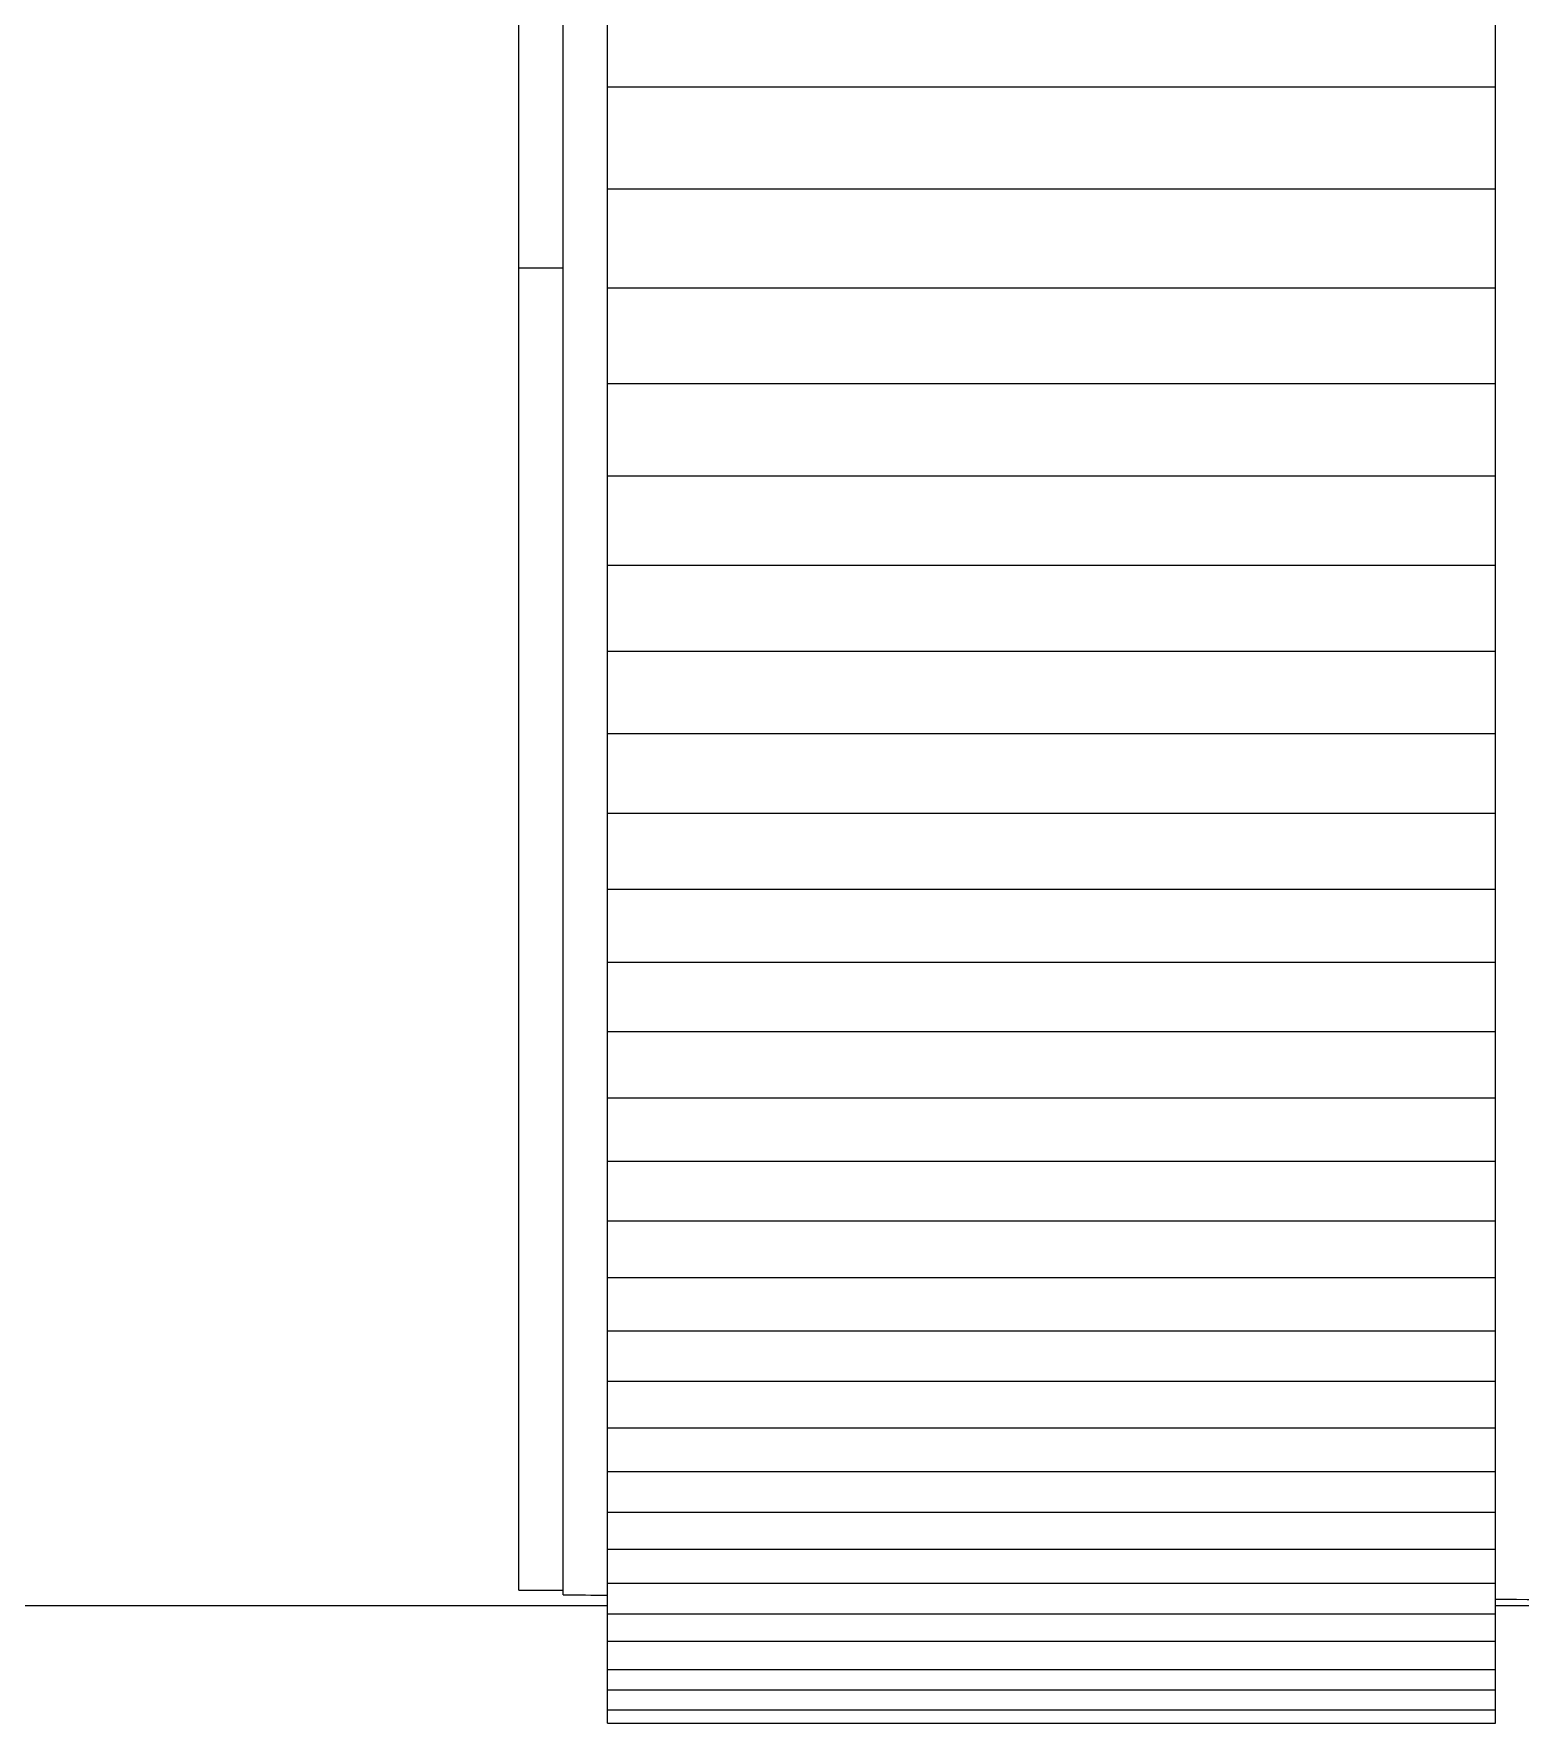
# Model space of a CAD drawing. Header units: millimetres. Extents: x 0 to 594, y 0 to 420.
# Drawn here: x 264.578 to 267.927, y 42.857 to 46.665 of the extents above; entities that cross this region are included whole.
import ezdxf

# ---------------------------------------------------------------- set-up
doc = ezdxf.new("R2010")
doc.units = ezdxf.units.MM
doc.layers.add('1', color=7, linetype='Continuous')

msp = doc.modelspace()

# ---------------------------------------------------------------- linework, layer by layer
at = {"layer": '1', "color": 7, "linetype": 'Continuous', "lineweight": 13}
for p, q in [((265.771, 43.146), (265.771, 50.0244)), ((265.871, 46.5453), (265.871, 46.7832)), ((267.871, 46.5453), (267.871, 46.7832)), ((265.871, 46.315), (265.871, 46.5453)), ((265.871, 46.5453), (267.871, 46.5453)), ((267.871, 46.315), (267.871, 46.5453)), ((265.871, 46.0919), (265.871, 46.315)), ((265.871, 46.315), (267.871, 46.315)), ((267.871, 46.0919), (267.871, 46.315)), ((265.871, 45.8763), (265.871, 46.0919)), ((265.871, 46.0919), (267.871, 46.0919)), ((267.871, 45.8763), (267.871, 46.0919)), ((265.871, 45.6679), (265.871, 45.8763)), ((265.871, 45.8763), (267.871, 45.8763)), ((267.871, 45.6679), (267.871, 45.8763)), ((265.871, 45.4671), (265.871, 45.6679)), ((265.871, 45.6679), (267.871, 45.6679)), ((267.871, 45.4671), (267.871, 45.6679)), ((265.871, 45.2734), (265.871, 45.4671)), ((265.871, 45.4671), (267.871, 45.4671)), ((267.871, 45.2734), (267.871, 45.4671)), ((265.871, 45.0872), (265.871, 45.2734)), ((265.871, 45.2734), (267.871, 45.2734)), ((267.871, 45.0872), (267.871, 45.2734)), ((265.871, 44.9082), (265.871, 45.0872)), ((265.871, 45.0872), (267.871, 45.0872)), ((267.871, 44.9082), (267.871, 45.0872)), ((265.871, 44.7367), (265.871, 44.9082)), ((265.871, 44.9082), (267.871, 44.9082)), ((267.871, 44.7367), (267.871, 44.9082)), ((265.871, 44.5724), (265.871, 44.7367)), ((265.871, 44.7367), (267.871, 44.7367)), ((267.871, 44.5724), (267.871, 44.7367)), ((265.871, 44.4155), (265.871, 44.5724)), ((265.871, 44.5724), (267.871, 44.5724)), ((267.871, 44.4155), (267.871, 44.5724)), ((265.871, 44.2659), (265.871, 44.4155)), ((265.871, 44.4155), (267.871, 44.4155)), ((267.871, 44.2659), (267.871, 44.4155)), ((265.871, 44.1237), (265.871, 44.2659)), ((265.871, 44.2659), (267.871, 44.2659)), ((267.871, 44.1237), (267.871, 44.2659)), ((265.871, 43.9887), (265.871, 44.1237)), ((265.871, 44.1237), (267.871, 44.1237)), ((267.871, 43.9887), (267.871, 44.1237)), ((265.871, 43.8611), (265.871, 43.9887)), ((265.871, 43.9887), (267.871, 43.9887)), ((267.871, 43.8611), (267.871, 43.9887)), ((265.871, 43.7408), (265.871, 43.8611)), ((265.871, 43.8611), (267.871, 43.8611)), ((267.871, 43.7408), (267.871, 43.8611)), ((265.871, 43.6278), (265.871, 43.7408)), ((265.871, 43.7408), (267.871, 43.7408)), ((267.871, 43.6278), (267.871, 43.7408)), ((265.871, 43.5221), (265.871, 43.6278)), ((265.871, 43.6278), (267.871, 43.6278)), ((267.871, 43.5221), (267.871, 43.6278)), ((265.871, 43.4238), (265.871, 43.5221)), ((265.871, 43.5221), (267.871, 43.5221)), ((267.871, 43.4238), (267.871, 43.5221)), ((265.871, 43.3327), (265.871, 43.4238)), ((265.871, 43.4238), (267.871, 43.4238)), ((267.871, 43.3327), (267.871, 43.4238)), ((265.871, 43.2489), (265.871, 43.3327)), ((265.871, 43.3327), (267.871, 43.3327)), ((267.871, 43.2489), (267.871, 43.3327)), ((265.871, 43.1725), (265.871, 43.2489)), ((265.871, 43.2489), (267.871, 43.2489)), ((267.871, 43.1725), (267.871, 43.2489)), ((265.671, 43.1563), (265.771, 43.1563)), ((265.871, 43.1033), (265.871, 43.1725)), ((265.871, 43.1725), (267.871, 43.1725)), ((267.871, 43.1033), (267.871, 43.1725)), ((260.371, 43.122), (265.871, 43.122)), ((267.8709, 43.122), (268.4741, 43.122)), ((265.871, 43.0414), (265.871, 43.1033)), ((265.871, 43.1033), (267.871, 43.1033)), ((267.871, 43.0414), (267.871, 43.1033)), ((265.871, 42.9776), (265.871, 43.0414)), ((265.871, 43.0414), (267.871, 43.0414)), ((267.871, 42.9776), (267.871, 43.0414)), ((265.871, 42.9316), (265.871, 42.9776)), ((265.871, 42.9776), (267.871, 42.9776)), ((267.871, 42.9316), (267.871, 42.9776)), ((265.871, 42.8867), (265.871, 42.9316)), ((265.871, 42.9316), (267.871, 42.9316)), ((267.871, 42.8867), (267.871, 42.9316)), ((265.871, 42.8567), (265.871, 42.8867)), ((265.871, 42.8867), (267.871, 42.8867)), ((267.871, 42.8567), (267.871, 42.8867)), ((265.871, 42.8567), (267.871, 42.8567))]:
    msp.add_line(p, q, dxfattribs=at)
at = {"layer": '1', "color": 7, "linetype": 'Continuous', "lineweight": 25}
msp.add_line((265.7711, 46.1365), (265.6711, 46.1365), dxfattribs=at)
at = {"layer": '1', "color": 7, "linetype": 'Continuous', "lineweight": 13}
msp.add_open_spline([(265.671, 43.1563), (265.671, 43.1839), (265.671, 43.2903), (265.671, 43.6094), (265.671, 44.217), (265.671, 45.0115), (265.671, 46.0075), (265.671, 47.2054), (265.671, 48.6102), (265.671, 49.6988), (265.671, 50.0592)], degree=3, knots=[0, 0, 0, 0, 0.091483, 0.21812, 0.346206, 0.515858, 0.610111, 0.736264, 0.916066, 1, 1, 1, 1], dxfattribs=at)
for points in [[(265.771, 43.146), (265.8044, 43.1458), (265.8377, 43.1456), (265.8711, 43.1455)], [(267.8708, 43.1362), (267.9987, 43.1356), (268.1266, 43.1351), (268.2546, 43.1345)]]:
    msp.add_open_spline(points, degree=3, dxfattribs=at)

doc.saveas('drawing.dxf')
